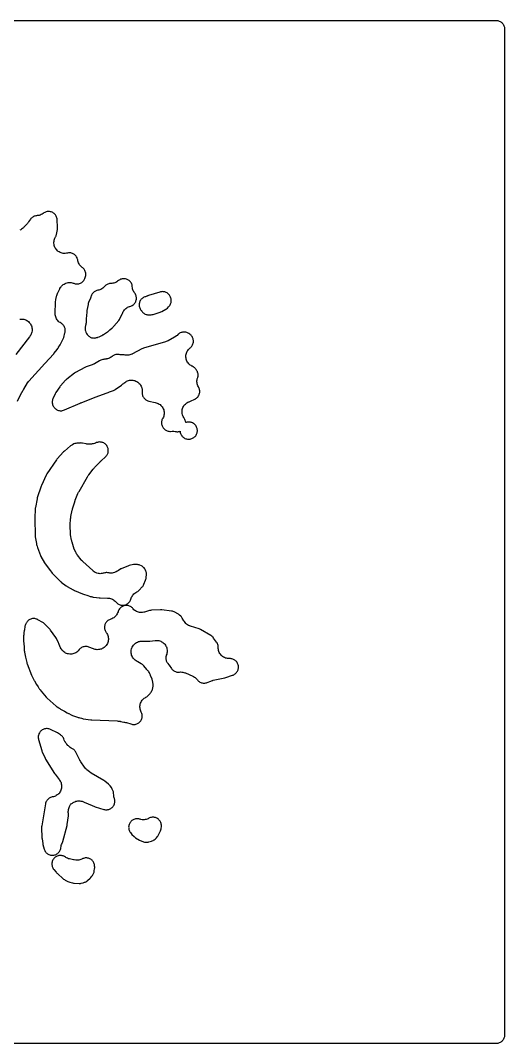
# Model space of a CAD drawing. Header units: millimetres. Extents: x 0 to 300, y 0 to 300.
# Drawn here: x 158 to 300.1, y -0.1 to 300.1 of the extents above; entities that cross this region are included whole.
import ezdxf

# ---------------------------------------------------------------- set-up
doc = ezdxf.new("R2010")
doc.units = ezdxf.units.MM
doc.layers.add('CUT', color=7, linetype='CONTINUOUS')

msp = doc.modelspace()

# ---------------------------------------------------------------- linework, layer by layer
at = {"layer": 'CUT'}
for points in [[(2.4114, 300.1485), (297.5886, 300.1485), (297.8947, 300.1335), (298.1371, 300.0975), (298.3748, 300.038), (298.6056, 299.9554), (298.8271, 299.8507), (299.0373, 299.7247), (299.2341, 299.5787), (299.4156, 299.4142), (299.5802, 299.2326), (299.7262, 299.0358), (299.8521, 298.8256), (299.9569, 298.6041), (300.0395, 298.3734), (300.099, 298.1357), (300.135, 297.8933), (300.15, 297.5872), (300.15, 297.0119), (300.15, 2.4114), (300.1369, 2.1453), (300.135, 2.1054), (300.135, 2.1053), (300.099, 1.8629), (300.0395, 1.6252), (299.9569, 1.3944), (299.8521, 1.1729), (299.7262, 0.9627), (299.5802, 0.7659), (299.4156, 0.5844), (299.2341, 0.4198), (299.0373, 0.2738), (298.8271, 0.1479), (298.6056, 0.0431), (298.3748, -0.0395), (298.1371, -0.099), (297.8947, -0.135), (297.5886, -0.15), (297.0775, -0.15), (3, -0.15)], [(157.1105, 188.3713), (158.0657, 190.2505), (158.7925, 191.6278), (158.8604, 191.7508), (158.9081, 191.8335), (158.9805, 191.9538), (160.1026, 193.7415), (160.1884, 193.872), (160.2042, 193.8951), (160.3916, 194.1448), (160.4093, 194.1665), (160.5107, 194.2853), (165.1231, 199.4692), (167.7878, 202.3226), (167.8086, 202.3452), (167.8125, 202.3494), (167.8968, 202.4469), (168.7997, 203.5469), (169.011, 203.8466), (169.0653, 203.9371), (169.1797, 204.1504), (169.2045, 204.2099), (169.4755, 204.607), (169.6467, 204.8982), (170.5337, 206.672), (170.6282, 206.8854), (170.7024, 207.1066), (171.0786, 208.4303), (171.1355, 208.6773), (171.167, 208.9287), (171.173, 209.1821), (171.1532, 209.4347), (171.108, 209.684), (171.0377, 209.9275), (170.9432, 210.1627), (170.8254, 210.387), (170.6854, 210.5983), (170.5248, 210.7943), (170.3452, 210.973), (170.1484, 211.1327), (169.9365, 211.2716), (169.6331, 211.4491), (169.3865, 211.6274), (169.1583, 211.8288), (168.9507, 212.0513), (168.7655, 212.2928), (168.6045, 212.5511), (168.4692, 212.8237), (168.361, 213.1081), (168.2807, 213.4017), (168.2292, 213.7016), (168.2048, 214.0343), (168.2039, 214.0667), (168.2038, 214.2482), (168.2774, 217.3781), (168.2884, 217.5902), (168.2914, 217.6279), (168.3493, 218.0483), (168.3565, 218.0854), (168.4032, 218.2925), (168.7077, 219.485), (168.7567, 219.6592), (168.7662, 219.6901), (168.8891, 220.0304), (168.9015, 220.0602), (168.9751, 220.2255), (169.4379, 221.2008), (169.5367, 221.3944), (169.5553, 221.4284), (169.7858, 221.7968), (169.8082, 221.8284), (169.9356, 221.9974), (170.0516, 222.1352), (170.0738, 222.1601), (170.314, 222.4055), (170.5542, 222.6065), (170.8133, 222.7826), (171.0887, 222.932), (171.3775, 223.0532), (171.677, 223.1452), (171.9841, 223.2069), (172.2958, 223.2377), (172.6091, 223.2373), (172.9207, 223.2058), (173.2277, 223.1435), (173.527, 223.0509), (173.6392, 223.0035), (173.8757, 222.9173), (174.1197, 222.8553), (174.3687, 222.8182), (174.6202, 222.8064), (174.8716, 222.8199), (175.1204, 222.8586), (175.364, 222.9221), (175.6, 223.0098), (175.826, 223.1208), (176.0396, 223.254), (176.2388, 223.408), (176.4215, 223.5812), (176.5858, 223.772), (176.7302, 223.9783), (176.853, 224.198), (176.9531, 224.429), (177.0295, 224.6689), (177.1175, 225.0027), (177.1695, 225.2499), (177.1962, 225.5011), (177.1975, 225.7537), (177.1733, 226.0051), (177.1239, 226.2528), (177.0496, 226.4943), (176.9514, 226.7271), (176.8303, 226.9487), (176.6873, 227.157), (176.5241, 227.3498), (176.3423, 227.5251), (176.1436, 227.6812), (176.0031, 227.7806), (175.7681, 227.9845), (175.5543, 228.2106), (175.364, 228.4568), (175.1989, 228.7205), (175.0607, 228.9993), (174.9507, 229.2904), (174.87, 229.5909), (174.8289, 229.8402), (174.779, 230.0731), (174.7072, 230.3003), (174.6141, 230.5195), (174.5005, 230.7289), (174.3675, 230.9265), (174.2164, 231.1106), (174.0483, 231.2795), (173.865, 231.4316), (173.668, 231.5656), (173.4592, 231.6802), (173.2404, 231.7744), (173.0137, 231.8473), (172.781, 231.8984), (172.5445, 231.9271), (172.3064, 231.9331), (172.0688, 231.9165), (171.8338, 231.8773), (171.4865, 231.8022), (171.1773, 231.7668), (170.8661, 231.7621), (170.5559, 231.7883), (170.2499, 231.8449), (169.951, 231.9316), (169.6621, 232.0474), (169.386, 232.1911), (169.1256, 232.3615), (168.8832, 232.5567), (168.6613, 232.775), (168.4621, 233.0141), (168.2875, 233.2717), (168.1392, 233.5454), (168.0187, 233.8323), (167.9272, 234.1298), (167.8655, 234.4348), (167.8343, 234.7445), (167.8338, 235.0557), (167.8641, 235.3655), (167.9248, 235.6707), (168.0155, 235.9685), (168.1351, 236.2558), (168.326, 236.6107), (168.3247, 236.6115), (168.3793, 236.7115), (168.4667, 236.9115), (168.5364, 237.1185), (168.5877, 237.3307), (168.8657, 238.7484), (168.8969, 238.9515), (168.9113, 239.1564), (168.9089, 239.3617), (168.7841, 241.7162), (168.7584, 241.9649), (168.7081, 242.2097), (168.6335, 242.4482), (168.5355, 242.6782), (168.415, 242.8971), (168.2732, 243.103), (168.1116, 243.2937), (167.9317, 243.4673), (167.7355, 243.622), (167.5247, 243.7564), (167.3016, 243.8691), (167.0684, 243.9589), (166.8273, 244.025), (166.5809, 244.0667), (166.3315, 244.0836), (166.0817, 244.0754), (165.8339, 244.0424), (165.5907, 243.9848), (165.3544, 243.9032), (165.1275, 243.7985), (164.9122, 243.6716), (164.7106, 243.5238), (164.6358, 243.463), (164.3813, 243.2942), (164.1116, 243.151), (163.8293, 243.0346), (163.5371, 242.9461), (163.2376, 242.8863), (162.9053, 242.853), (162.7254, 242.844), (162.4894, 242.8093), (162.2579, 242.7524), (162.0328, 242.6736), (161.8163, 242.5738), (161.6103, 242.4538), (161.4166, 242.3147), (161.237, 242.1578), (161.0733, 241.9845), (160.9268, 241.7964), (160.3911, 241.0365), (160.2631, 240.8654), (160.1728, 240.7518), (160.0353, 240.5883), (159.0147, 239.4433), (158.8871, 239.3071), (158.8638, 239.2834), (158.6113, 239.0514), (158.3611, 238.8636), (158.0934, 238.7016), (157.811, 238.5671)], [(157.7801, 212.478), (158.0845, 212.5128), (158.3909, 212.5178), (158.6964, 212.4929), (158.998, 212.4384), (159.2928, 212.3549), (159.5781, 212.243), (159.8512, 212.1039), (160.1094, 211.9389), (160.3503, 211.7496), (160.5717, 211.5377), (160.7714, 211.3052), (160.9475, 211.0544), (161.0984, 210.7877), (161.2226, 210.5075), (161.319, 210.2166), (161.3865, 209.9177), (161.4247, 209.6137), (161.4331, 209.3073), (161.4116, 209.0016), (161.3605, 208.6995), (161.2802, 208.4037), (161.1715, 208.1172), (161.0288, 207.8293), (160.8346, 207.5192), (160.7903, 207.4559), (160.6731, 207.2972), (156.6225, 202.108)]]:
    msp.add_lwpolyline(points, dxfattribs=at)
for points in [[(176.9851, 209.9841), (176.9813, 209.7489), (176.9996, 209.5144), (177.0398, 209.2826), (177.1017, 209.0557), (177.227, 208.6686), (177.3131, 208.4413), (177.4208, 208.2233), (177.5492, 208.0169), (177.697, 207.8239), (177.8629, 207.6461), (178.0453, 207.4854), (178.2424, 207.3431), (178.4525, 207.2206), (178.6734, 207.1191), (178.9031, 207.0395), (179.1395, 206.9826), (179.3803, 206.949), (179.6232, 206.9389), (179.8659, 206.9525), (180.1062, 206.9895), (180.3418, 207.0498), (180.4615, 207.0931), (180.5036, 207.1047), (180.5173, 207.1074), (180.5486, 207.117), (180.6145, 207.135), (180.6423, 207.1456), (180.7558, 207.1803), (181.1074, 207.3073), (181.3382, 207.404), (181.5581, 207.5232), (181.6916, 207.6045), (181.9265, 207.72), (182.1808, 207.8861), (182.2944, 207.9705), (182.3714, 208.0183), (183.5431, 208.7316), (183.7797, 208.895), (183.9959, 209.0844), (184.2286, 209.3132), (184.822, 209.7949), (185.0109, 209.9649), (185.1044, 210.068), (185.2468, 210.1875), (185.4484, 210.4018), (186.8806, 212.1165), (187.0619, 212.3626), (187.2117, 212.629), (187.8419, 213.9296), (187.9299, 214.1337), (187.9572, 214.2057), (188.0252, 214.3731), (188.0381, 214.4027), (188.1851, 214.7004), (188.3447, 214.9578), (188.5284, 215.1987), (188.7343, 215.4208), (188.9607, 215.622), (189.2054, 215.8006), (189.4661, 215.9548), (189.7405, 216.0831), (190.0259, 216.1845), (190.1693, 216.2204), (190.4078, 216.2928), (190.6379, 216.3886), (190.8573, 216.5069), (191.0638, 216.6464), (191.2555, 216.8058), (191.4303, 216.9834), (191.5865, 217.1776), (191.7226, 217.3864), (191.8373, 217.6077), (191.9294, 217.8393), (191.9979, 218.079), (192.0422, 218.3242), (192.0619, 218.5727), (192.0568, 218.8219), (192.0268, 219.0693), (191.9724, 219.3126), (191.894, 219.5492), (191.7925, 219.7768), (191.6688, 219.9932), (191.5242, 220.1962), (191.4424, 220.2996), (191.2775, 220.5556), (191.1382, 220.8264), (191.0257, 221.1094), (190.9411, 221.402), (190.8852, 221.7013), (190.8523, 222.0762), (190.8186, 222.3205), (190.761, 222.5603), (190.68, 222.7932), (190.5765, 223.017), (190.4515, 223.2296), (190.3061, 223.4288), (190.1418, 223.6127), (189.9602, 223.7795), (189.763, 223.9276), (189.5522, 224.0556), (189.3298, 224.1622), (189.098, 224.2463), (188.8591, 224.3072), (188.6153, 224.3443), (188.369, 224.3572), (188.1227, 224.3457), (187.8787, 224.31), (187.6393, 224.2505), (187.4071, 224.1677), (187.1841, 224.0623), (186.9726, 223.9356), (186.7745, 223.7886), (186.5305, 223.588), (186.2732, 223.4159), (186.0003, 223.27), (185.7143, 223.1516), (185.4181, 223.0619), (185.1145, 223.0017), (184.8065, 222.9717), (184.6456, 222.9719), (184.3997, 222.9601), (184.1561, 222.9241), (183.9172, 222.8644), (183.6854, 222.7815), (183.4628, 222.6761), (183.2517, 222.5494), (183.0541, 222.4025), (182.8719, 222.2369), (182.7068, 222.0541), (182.6248, 221.9538), (182.4022, 221.7312), (182.1584, 221.532), (181.896, 221.3581), (181.6174, 221.2114), (181.3256, 221.0932), (181.0235, 221.0048), (180.6983, 220.9442), (180.4623, 220.8882), (180.2329, 220.8096), (180.0122, 220.7092), (179.8023, 220.5879), (179.6051, 220.4468), (179.4225, 220.2872), (179.2562, 220.1107), (179.1078, 219.919), (178.9786, 219.7138), (178.87, 219.497), (178.7828, 219.2707), (178.718, 219.037), (178.6909, 218.9168), (178.5834, 218.5934), (178.5714, 218.5625), (178.5, 218.3914), (178.021, 217.3182), (177.921, 217.0552), (177.8511, 216.7827), (177.4939, 214.9705), (177.4648, 214.7875), (177.4494, 214.6028), (177.3966, 213.4642), (177.3479, 212.6933), (177.3435, 212.483), (177.3459, 212.3717), (177.3125, 211.6528), (177.2993, 211.4666), (177.296, 211.4332), (177.246, 211.093), (177.1696, 210.7886), (177.128, 210.673), (177.0588, 210.4482), (177.011, 210.2178)], [(194.0338, 214.348), (194.2253, 214.1974), (194.4305, 214.0662), (194.6475, 213.9555), (194.8742, 213.8665), (195.1085, 213.8), (195.3482, 213.7566), (195.591, 213.7368), (195.8345, 213.7406), (196.4114, 213.7779), (196.7013, 213.8137), (196.985, 213.8831), (199.0035, 214.5039), (199.2651, 214.6007), (199.5143, 214.7259), (200.6696, 215.3899), (200.9152, 215.551), (201.1403, 215.7398), (201.5206, 216.0989), (201.6961, 216.2824), (201.8522, 216.4828), (201.9871, 216.698), (202.0995, 216.9258), (202.1881, 217.1638), (202.2522, 217.4096), (202.291, 217.6606), (202.3042, 217.9143), (202.2915, 218.168), (202.2531, 218.4191), (202.1895, 218.665), (202.1012, 218.9031), (201.9893, 219.1311), (201.8548, 219.3466), (201.7642, 219.4765), (201.612, 219.673), (201.4411, 219.8535), (201.2531, 220.0161), (201.0499, 220.1593), (200.8335, 220.2816), (200.606, 220.3817), (200.3697, 220.4588), (200.1269, 220.512), (199.88, 220.5409), (199.6314, 220.5451), (199.3837, 220.5246), (199.3312, 220.5176), (199.1162, 220.4793), (198.9053, 220.4224), (195.5953, 219.3726), (195.3654, 219.287), (195.339, 219.2757), (195.1976, 219.219), (195.1441, 219.202), (194.9576, 219.1323), (194.729, 219.0714), (194.4946, 218.9963), (194.2687, 218.8986), (194.0536, 218.7791), (193.8512, 218.6391), (193.6635, 218.4798), (193.4925, 218.3028), (193.3397, 218.1099), (193.2065, 217.9029), (193.0944, 217.6838), (193.0044, 217.4548), (192.9373, 217.218), (192.8938, 216.9758), (192.8744, 216.7304), (192.8791, 216.4844), (192.9081, 216.2399), (192.9609, 215.9996), (193.0371, 215.7656), (193.136, 215.5402), (193.2565, 215.3256), (193.3975, 215.1239), (193.51, 214.9789), (193.5594, 214.9007), (193.6993, 214.7013), (193.8579, 214.5165)], [(182.6977, 200.7021), (182.468, 200.6632), (182.2428, 200.603), (181.6535, 200.4158), (181.4122, 200.3251), (181.1814, 200.2101), (179.7242, 199.3873), (179.587, 199.3136), (179.5622, 199.3009), (179.2793, 199.1709), (179.2535, 199.1603), (179.1082, 199.1042), (177.2745, 198.4392), (177.0933, 198.3654), (176.9184, 198.2776), (174.1978, 196.7756), (173.8924, 196.5767), (171.5855, 194.8219), (171.4193, 194.6837), (171.2656, 194.5316), (169.7655, 192.9132), (169.6419, 192.7693), (169.5296, 192.6165), (168.4002, 190.9502), (168.2756, 190.746), (168.1711, 190.5309), (167.5501, 189.0795), (167.4639, 188.8466), (167.4012, 188.6063), (167.3627, 188.361), (167.3486, 188.1131), (167.3593, 187.865), (167.3945, 187.6191), (167.4539, 187.378), (167.537, 187.144), (167.6428, 186.9193), (167.7705, 186.7063), (167.9186, 186.507), (168.0858, 186.3234), (168.2703, 186.1572), (168.4705, 186.0102), (168.6842, 185.8838), (168.9094, 185.7792), (169.1439, 185.6974), (169.3854, 185.6393), (169.6314, 185.6055), (169.8796, 185.5963), (170.1274, 185.6117), (170.3725, 185.6516), (170.6125, 185.7156), (170.6863, 185.7393), (170.9237, 185.829), (175.5563, 187.8539), (175.644, 187.8909), (175.704, 187.9153), (175.7927, 187.9501), (179.9702, 189.5286), (183.5155, 190.8077), (183.7731, 190.9173), (184.19, 191.123), (185.2976, 191.5415), (185.4917, 191.6243), (185.6781, 191.7232), (185.8555, 191.8375), (187.664, 193.1138), (187.8675, 193.2738), (188.0763, 193.4563), (188.3298, 193.6358), (188.4564, 193.7317), (188.4576, 193.7326), (188.4764, 193.748), (188.5476, 193.8066), (188.6242, 193.8685), (188.9064, 194.0735), (189.1743, 194.2296), (189.4584, 194.3594), (189.754, 194.4603), (190.0582, 194.5314), (190.3679, 194.5719), (190.6802, 194.5816), (190.9918, 194.5602), (191.2998, 194.508), (191.6011, 194.4255), (191.8927, 194.3135), (192.1718, 194.1731), (192.4355, 194.0058), (192.6814, 193.8131), (192.9069, 193.5969), (193.1099, 193.3595), (193.2883, 193.103), (193.4404, 192.8302), (193.5646, 192.5436), (193.6474, 192.2849), (193.6731, 192.184), (193.6985, 192.0652), (193.7373, 191.8115), (193.7541, 191.5066), (193.7403, 191.1787), (193.722, 190.9754), (193.7245, 190.7267), (193.7517, 190.4796), (193.8032, 190.2364), (193.8787, 189.9994), (193.9774, 189.7712), (194.0982, 189.5539), (194.24, 189.3496), (194.4014, 189.1605), (194.5808, 188.9883), (194.7764, 188.8348), (194.9863, 188.7015), (195.056, 188.6664), (195.2127, 188.5872), (195.4343, 188.5005), (195.6632, 188.4352), (197.5744, 187.9874), (197.8536, 187.9385), (197.9037, 187.9326), (198.1917, 187.8381), (198.4781, 187.7112), (198.7506, 187.5564), (199.0062, 187.3753), (199.2426, 187.1696), (199.4574, 186.9415), (199.6483, 186.6931), (199.8136, 186.4269), (199.9516, 186.1456), (200.0609, 185.8519), (200.1405, 185.5489), (200.1895, 185.2394), (200.2074, 184.9266), (200.1942, 184.6136), (200.1498, 184.3034), (200.0748, 183.9992), (199.9699, 183.7039), (199.8361, 183.4206), (199.779, 183.3254), (199.6622, 183.107), (199.5675, 182.8781), (199.496, 182.641), (199.4483, 182.3979), (199.4249, 182.1514), (199.4259, 181.9037), (199.4515, 181.6573), (199.5014, 181.4147), (199.575, 181.1782), (199.6716, 180.9502), (199.7903, 180.7328), (199.93, 180.5282), (200.0892, 180.3385), (200.2664, 180.1655), (200.4599, 180.0108), (200.6677, 179.876), (200.8879, 179.7625), (201.1181, 179.6713), (201.3563, 179.6034), (201.6001, 179.5593), (201.847, 179.5396), (202.0946, 179.5444), (202.5124, 179.5733), (202.7005, 179.5815), (202.7341, 179.5822), (203.08, 179.5713), (203.3929, 179.5298), (203.4693, 179.5117), (203.7073, 179.4674), (203.9485, 179.4464), (204.1906, 179.4488), (204.4313, 179.4746), (204.6684, 179.5236), (204.8806, 179.5893), (204.9006, 179.3955), (204.9487, 179.1584), (205.0194, 178.9272), (205.1121, 178.7038), (205.226, 178.4905), (205.36, 178.2891), (205.3802, 178.2617), (205.536, 178.0708), (205.7099, 177.8962), (205.9002, 177.7396), (206.1049, 177.6024), (206.3221, 177.4861), (206.5498, 177.3917), (206.7856, 177.3202), (207.0273, 177.2723), (207.2725, 177.2484), (207.5189, 177.2487), (207.7641, 177.2733), (207.8315, 177.2835), (208.0705, 177.3314), (208.3036, 177.4024), (208.5288, 177.4958), (208.7438, 177.6107), (208.9465, 177.7459), (209.1352, 177.9003), (209.3079, 178.0723), (209.463, 178.2603), (209.5991, 178.4625), (209.7149, 178.6769), (209.8092, 178.9017), (209.8812, 179.1346), (209.9302, 179.3733), (209.9557, 179.6157), (209.9574, 179.8595), (209.9355, 180.1022), (209.8899, 180.3417), (209.8213, 180.5755), (209.7303, 180.8016), (209.6176, 181.0178), (209.4844, 181.2219), (209.332, 181.4121), (209.1618, 181.5866), (208.9755, 181.7437), (208.7747, 181.8818), (208.5614, 181.9998), (208.3376, 182.0964), (208.1055, 182.1708), (207.9558, 182.2031), (207.9561, 182.2044), (207.9006, 182.2165), (207.8714, 182.2213), (207.8672, 182.2222), (207.8352, 182.2275), (207.8351, 182.2273), (207.662, 182.2561), (207.4207, 182.2725), (207.179, 182.2655), (206.9391, 182.2352), (206.7032, 182.1819), (206.5355, 182.1264), (206.5223, 182.2799), (206.4782, 182.5179), (206.4113, 182.7506), (206.3223, 182.9758), (206.2118, 183.1912), (206.0811, 183.395), (205.9421, 183.59), (205.7882, 183.8587), (205.6613, 184.1412), (205.5629, 184.4348), (205.4939, 184.7367), (205.4548, 185.0438), (205.4462, 185.3534), (205.468, 185.6622), (205.5202, 185.9675), (205.602, 186.2661), (205.7129, 186.5552), (205.8517, 186.8321), (206.017, 187.0939), (206.2072, 187.3382), (206.4206, 187.5626), (206.655, 187.765), (206.9081, 187.9433), (207.1776, 188.0958), (207.488, 188.2332), (207.5188, 188.245), (207.7217, 188.3174), (207.7214, 188.3184), (207.9447, 188.4057), (209.1782, 188.9669), (209.4799, 189.1301), (209.4931, 189.1385), (209.6942, 189.2801), (209.8804, 189.4407), (210.0499, 189.6189), (210.2011, 189.8129), (210.3324, 190.0208), (210.4428, 190.2406), (210.531, 190.4702), (210.5962, 190.7073), (210.6378, 190.9497), (210.6553, 191.195), (210.6487, 191.4409), (210.618, 191.6849), (210.5634, 191.9247), (210.4856, 192.158), (210.3851, 192.3825), (210.2632, 192.596), (210.2561, 192.6071), (210.1186, 192.8765), (210.0076, 193.158), (209.9241, 193.4488), (209.869, 193.7462), (209.8427, 194.0476), (209.8455, 194.3502), (209.8774, 194.651), (209.938, 194.9474), (210.053, 195.3219), (210.0513, 195.3224), (210.0931, 195.4584), (210.1412, 195.6933), (210.1666, 195.9316), (210.1691, 196.1713), (210.1486, 196.4102), (210.1053, 196.646), (210.0397, 196.8765), (209.9522, 197.0997), (209.8438, 197.3135), (209.7154, 197.5159), (209.5682, 197.7051), (209.3556, 197.953), (209.178, 198.1396), (208.9822, 198.3069), (208.7702, 198.4532), (208.6887, 198.5034), (208.4638, 198.6266), (208.4402, 198.6381), (208.3153, 198.7019), (208.2491, 198.742), (208.0976, 198.8236), (207.8471, 198.9916), (207.6137, 199.1827), (207.3998, 199.3954), (207.2072, 199.6275), (207.0377, 199.8771), (206.893, 200.1417), (206.7742, 200.419), (206.6826, 200.7063), (206.6189, 201.0012), (206.5837, 201.3007), (206.5774, 201.6023), (206.6, 201.9031), (206.6514, 202.2003), (206.7309, 202.4913), (206.838, 202.7733), (206.9716, 203.0437), (207.1305, 203.3001), (207.3133, 203.5401), (207.5181, 203.7615), (207.7649, 203.9815), (207.7899, 204.0017), (207.8142, 204.0204), (208.0024, 204.1808), (208.1739, 204.3589), (208.3269, 204.5532), (208.4599, 204.7616), (208.5718, 204.9821), (208.6613, 205.2126), (208.7276, 205.4508), (208.77, 205.6944), (208.7882, 205.941), (208.7819, 206.1882), (208.7513, 206.4335), (208.6965, 206.6746), (208.6183, 206.9092), (208.5172, 207.1348), (208.3943, 207.3494), (208.2508, 207.5508), (208.0882, 207.737), (207.9079, 207.9062), (207.7118, 208.0568), (207.4556, 208.2342), (207.2523, 208.3609), (207.0378, 208.4676), (206.8141, 208.5533), (206.5832, 208.6172), (206.3472, 208.6587), (206.1084, 208.6774), (205.8688, 208.6732), (205.6308, 208.646), (205.3965, 208.5962), (205.168, 208.5242), (204.9474, 208.4307), (204.7368, 208.3165), (204.5381, 208.1826), (204.3532, 208.0303), (204.0171, 207.7255), (203.8509, 207.5834), (203.8205, 207.5589), (203.4647, 207.3049), (203.4318, 207.2841), (203.2433, 207.1731), (201.401, 206.1587), (201.22, 206.0654), (201.1873, 206.0496), (200.8117, 205.8931), (200.7775, 205.881), (200.5839, 205.8183), (194.1323, 203.92), (193.8942, 203.8367), (193.6657, 203.7298), (190.9527, 202.2895), (190.783, 202.2049), (190.7524, 202.1906), (190.4297, 202.0591), (190.1248, 201.9695), (189.8123, 201.9111), (189.4956, 201.8846), (189.1778, 201.8902), (188.8318, 201.9315), (188.7623, 201.9434), (188.7403, 201.9474), (188.4882, 201.9808), (188.234, 201.9883), (187.8917, 201.981), (187.6906, 201.9822), (187.6547, 201.9833), (187.2864, 202.0151), (186.9728, 202.0765), (186.731, 202.1117), (186.4868, 202.1231), (186.2428, 202.1106), (186.0011, 202.0744), (185.7641, 202.0147), (185.534, 201.9322), (185.3131, 201.8275), (185.1035, 201.7019), (184.9072, 201.5563), (184.6724, 201.3638), (184.4265, 201.1983), (184.1662, 201.0566), (183.8936, 200.9401), (183.6113, 200.8498), (183.294, 200.7804), (183.2628, 200.7751), (183.0879, 200.7496)], [(176.2441, 176.0756), (176.0065, 176.1137), (175.7664, 176.1289), (175.5259, 176.1208), (174.5504, 176.0412), (174.269, 176.002), (173.9938, 175.9311), (173.7285, 175.8295), (173.2893, 175.6319), (173.0819, 175.5268), (172.8851, 175.4028), (172.7008, 175.2612), (170.9182, 173.7543), (170.6954, 173.5411), (168.8116, 171.5008), (168.6861, 171.354), (168.5724, 171.198), (165.7958, 167.0605), (165.6943, 166.8958), (165.6058, 166.7237), (164.1858, 163.6776), (164.0784, 163.407), (162.955, 160.0137), (162.8734, 159.7005), (162.3949, 157.2145), (162.3662, 157.027), (162.3517, 156.8378), (162.2447, 154.0478), (162.2438, 154.0211), (162.2437, 154.0167), (162.2431, 153.9058), (162.3259, 148.9566), (162.336, 148.7703), (162.3599, 148.5852), (162.6922, 146.6026), (162.7209, 146.3786), (162.7349, 146.3002), (162.7912, 146.0565), (162.8715, 145.8197), (163.0151, 145.457), (163.9011, 143.1188), (164.0399, 142.8155), (165.0405, 140.9653), (165.2199, 140.6811), (166.4878, 138.9433), (166.7019, 138.6877), (166.7929, 138.5926), (167.1055, 138.1778), (167.3235, 137.9255), (169.0497, 136.178), (169.2935, 135.9615), (169.3689, 135.9029), (169.6958, 135.5616), (169.8363, 135.4259), (169.987, 135.3016), (171.4419, 134.1939), (171.6023, 134.0815), (171.771, 133.9819), (173.5051, 133.0482), (173.6129, 132.9828), (173.9156, 132.8262), (176.2575, 131.8105), (176.5388, 131.708), (177.7598, 131.3444), (178.2383, 131.1598), (178.4968, 131.0758), (178.763, 131.0204), (178.9369, 130.994), (178.9865, 130.9792), (179.1924, 130.9273), (179.4019, 130.8931), (180.3505, 130.7792), (181.1337, 130.6602), (181.4569, 130.6323), (183.6038, 130.5873), (183.7895, 130.5788), (183.8227, 130.5765), (184.1619, 130.5355), (184.4661, 130.4677), (184.7621, 130.3701), (185.0471, 130.2437), (185.3181, 130.0897), (185.5725, 129.9096), (185.8078, 129.7052), (186.0218, 129.4786), (186.0368, 129.4591), (186.1982, 129.2702), (186.3776, 129.0982), (186.5731, 128.9449), (186.7829, 128.8118), (187.0049, 128.7002), (187.2369, 128.6111), (187.4765, 128.5455), (187.7215, 128.504), (187.9694, 128.4871), (188.2177, 128.4948), (188.4641, 128.5271), (188.706, 128.5838), (188.9411, 128.6641), (189.1671, 128.7675), (189.3817, 128.8927), (189.5828, 129.0386), (189.7684, 129.2038), (189.9367, 129.3865), (190.0861, 129.5851), (190.215, 129.7975), (190.3221, 130.0217), (190.4065, 130.2554), (190.4986, 130.5563), (190.6164, 130.8393), (190.7612, 131.1096), (190.9317, 131.3645), (191.1261, 131.6016), (191.3428, 131.8186), (191.5795, 132.0134), (191.8586, 132.2007), (191.8865, 132.2176), (192.0454, 132.3082), (192.202, 132.3924), (192.4324, 132.5329), (192.6463, 132.6974), (192.8413, 132.8841), (193.7673, 133.8718), (193.9187, 134.0492), (194.0529, 134.2399), (194.1688, 134.4423), (194.2653, 134.6546), (194.7618, 135.8979), (194.8442, 136.1394), (194.9015, 136.388), (194.9333, 136.6411), (194.9973, 137.5096), (195.0033, 137.7561), (194.985, 138.002), (194.9426, 138.2449), (194.9387, 138.2621), (194.8651, 138.5215), (194.764, 138.7716), (194.6365, 139.0092), (194.4842, 139.2318), (194.3089, 139.4367), (194.2535, 139.4946), (194.0855, 139.6551), (193.9033, 139.7992), (193.7085, 139.9259), (193.5027, 140.0339), (193.0546, 140.2432), (192.8379, 140.3322), (192.6139, 140.4006), (192.3845, 140.4478), (192.1516, 140.4732), (191.9169, 140.4878), (191.6833, 140.4913), (191.4503, 140.4731), (191.2201, 140.4331), (189.8989, 140.1398), (189.6929, 140.0847), (189.4923, 140.0123), (187.7886, 139.3136), (187.6164, 139.2353), (187.4507, 139.1442), (186.7884, 138.7468), (186.6187, 138.6354), (186.4625, 138.5234), (186.4352, 138.5049), (186.1451, 138.3279), (185.8658, 138.1933), (185.5747, 138.0869), (185.2745, 138.0096), (184.9681, 137.9623), (184.6586, 137.9454), (184.3191, 137.9603), (184.2862, 137.9634), (184.1026, 137.9852), (183.6353, 138.0523), (183.4133, 138.0741), (183.1903, 138.076), (182.968, 138.0581), (182.7481, 138.0204), (182.5325, 137.9633), (182.371, 137.9127), (182.3283, 137.9002), (182.0009, 137.8216), (181.6967, 137.7794), (181.3898, 137.767), (181.0831, 137.7847), (180.7797, 137.8322), (180.4823, 137.909), (180.1938, 138.0145), (179.917, 138.1477), (179.6546, 138.3072), (179.3853, 138.5092), (179.3601, 138.5301), (179.222, 138.6505), (176.3129, 141.3146), (176.2006, 141.4218), (176.1809, 141.4414), (175.9702, 141.6692), (175.9522, 141.6904), (175.854, 141.8106), (174.7537, 143.2174), (174.6225, 143.3958), (174.6001, 143.4283), (174.3704, 143.8067), (174.3519, 143.8415), (174.2542, 144.0403), (173.8224, 144.9883), (173.7273, 145.2166), (173.6679, 145.3737), (173.5881, 145.6078), (173.1528, 147.0378), (173.0937, 147.2553), (173.058, 147.4041), (173.0121, 147.6248), (172.7309, 149.2128), (172.695, 149.4657), (172.6765, 149.6381), (172.6578, 149.8929), (172.5948, 151.5111), (172.5925, 151.7251), (172.5952, 151.8703), (172.6052, 152.084), (172.7425, 153.9071), (172.7685, 154.148), (172.7914, 154.3108), (172.8329, 154.5495), (173.2183, 156.4088), (173.2555, 156.57), (173.2831, 156.6789), (173.3273, 156.8382), (173.9476, 158.8972), (174.0016, 159.0625), (174.0409, 159.174), (174.1026, 159.3366), (174.8925, 161.2838), (175.0013, 161.5268), (175.0809, 161.689), (175.2067, 161.9237), (177.7085, 166.2187), (177.831, 166.4148), (177.9182, 166.5454), (178.0526, 166.7336), (179.3898, 168.4896), (179.5225, 168.654), (179.6157, 168.7631), (179.7574, 168.9198), (181.38, 170.615), (181.4858, 170.7212), (181.5591, 170.792), (181.6691, 170.8939), (182.9705, 172.0523), (183.1431, 172.2215), (183.2985, 172.4066), (183.4353, 172.6058), (183.5522, 172.8173), (183.6481, 173.0391), (183.7222, 173.2691), (183.7738, 173.5052), (183.8023, 173.7451), (183.8075, 173.9867), (183.7893, 174.2277), (183.748, 174.4658), (183.6839, 174.6988), (183.5975, 174.9245), (183.4898, 175.1409), (183.3617, 175.3458), (183.2144, 175.5374), (183.0494, 175.7138), (182.868, 175.8735), (182.6721, 176.015), (182.4634, 176.1369), (182.2439, 176.238), (182.0157, 176.3175), (181.7809, 176.3746), (181.5417, 176.4088), (181.3003, 176.4197), (181.0589, 176.4072), (180.8199, 176.3715), (180.5855, 176.3129), (180.3578, 176.2319), (180.0304, 176.0973), (179.8482, 176.0279), (179.8154, 176.0164), (179.4715, 175.9152), (179.119, 175.8504), (179.0845, 175.8458), (178.8905, 175.8256), (178.3671, 175.7847), (178.1891, 175.7751), (178.1572, 175.7741), (177.8296, 175.7797), (177.5039, 175.8164), (177.4724, 175.8215), (177.2971, 175.854)], [(162.2301, 124.574), (161.9878, 124.5952), (161.7445, 124.5927), (161.5027, 124.5666), (161.2645, 124.5171), (161.0323, 124.4447), (160.8082, 124.3501), (160.5944, 124.2342), (160.3929, 124.098), (160.2055, 123.9429), (160.0341, 123.7703), (159.8803, 123.5819), (159.7455, 123.3794), (159.6642, 123.2432), (159.5488, 123.0266), (159.4552, 122.7998), (159.3843, 122.5648), (159.3367, 122.324), (159.1648, 121.1526), (159.1281, 121.0493), (159.0692, 120.813), (159.0337, 120.5721), (158.9722, 119.9453), (158.9693, 119.9139), (158.9689, 119.9089), (158.9612, 119.7794), (158.9591, 119.7163), (158.948, 119.6061), (158.9456, 119.3808), (158.9468, 119.3464), (158.9117, 118.2912), (158.918, 118.013), (159.0524, 116.2947), (159.0743, 115.6623), (159.09, 115.456), (159.1227, 115.2517), (159.1412, 115.1608), (159.1501, 115.0471), (159.204, 114.691), (159.522, 113.2836), (159.8484, 111.6749), (159.897, 111.4774), (159.9614, 111.2844), (161.2317, 107.9398), (161.308, 107.7603), (161.3981, 107.5873), (161.8657, 106.7688), (161.9171, 106.6433), (162.0017, 106.4584), (162.1011, 106.2809), (162.716, 105.2805), (163.16, 104.5035), (163.2703, 104.3276), (163.3949, 104.1616), (163.4308, 104.1176), (163.4767, 104.043), (163.6105, 103.8469), (163.7622, 103.6644), (164.127, 103.2658), (165.5833, 101.484), (165.7188, 101.3313), (165.8663, 101.1902), (168.4506, 98.9134), (168.6277, 98.7711), (168.817, 98.6455), (169.2676, 98.3751), (169.3405, 98.3121), (169.5489, 98.1504), (169.7731, 98.0116), (170.9413, 97.3709), (171.7234, 96.9016), (171.9347, 96.7882), (172.1559, 96.6956), (172.2052, 96.6777), (172.8627, 96.3171), (173.0643, 96.2181), (173.2739, 96.1375), (174.7929, 95.6309), (174.989, 95.5743), (175.1891, 95.5339), (175.4817, 95.4871), (175.9574, 95.3143), (176.205, 95.2385), (176.4591, 95.1889), (178.717, 94.8677), (178.9676, 94.8448), (186.4458, 94.5411), (186.695, 94.5227), (186.8637, 94.5045), (187.1112, 94.4695), (187.3567, 94.4263), (187.4083, 94.4111), (188.3134, 94.1905), (188.56, 94.1434), (188.8101, 94.1212), (188.9335, 94.1227), (189.1341, 94.0656), (190.4004, 93.6573), (190.4244, 93.6487), (190.6632, 93.5762), (190.9079, 93.5278), (191.1563, 93.5041), (191.4058, 93.5053), (191.654, 93.5313), (191.8983, 93.582), (192.1364, 93.6567), (192.3658, 93.7548), (192.5843, 93.8753), (192.7897, 94.0169), (192.9799, 94.1784), (193.1532, 94.3579), (193.3076, 94.5539), (193.4418, 94.7643), (193.5543, 94.987), (193.644, 95.2198), (193.7101, 95.4604), (193.7519, 95.7064), (193.769, 95.9553), (193.7612, 96.2047), (193.7285, 96.452), (193.6713, 96.6949), (193.5903, 96.9309), (193.4861, 97.1576), (193.3731, 97.3743), (193.2571, 97.6633), (193.1703, 97.9623), (193.1134, 98.2684), (193.0872, 98.5787), (193.0917, 98.89), (193.127, 99.1994), (193.1927, 99.5037), (193.2882, 99.8001), (193.4126, 100.0855), (193.5645, 100.3573), (193.7426, 100.6127), (193.9451, 100.8493), (194.17, 101.0646), (194.3418, 101.1993), (194.6336, 101.3556), (194.8662, 101.4969), (195.082, 101.6627), (195.1777, 101.7543), (195.3083, 101.8452), (195.4701, 101.9792), (195.6201, 102.1264), (196.075, 102.6119), (196.2213, 102.7827), (196.3515, 102.966), (196.4648, 103.1602), (196.6313, 103.4777), (196.7322, 103.6947), (196.8118, 103.9204), (196.8695, 104.1527), (196.9227, 104.4211), (196.9559, 104.6375), (196.9699, 104.8561), (196.9648, 105.075), (196.9405, 105.2926), (196.7704, 106.3832), (196.7223, 106.617), (196.6522, 106.8452), (196.5607, 107.0656), (196.2384, 107.7478), (196.163, 107.9183), (196.1502, 107.9491), (196.0044, 108.3589), (196.0019, 108.358), (195.9593, 108.478), (195.8553, 108.6995), (195.7301, 108.9099), (195.5849, 109.1069), (195.4211, 109.2888), (195.243, 109.4682), (195.2209, 109.4927), (195.1006, 109.6333), (194.2107, 110.7266), (194.0471, 110.9085), (193.8666, 111.0737), (193.6707, 111.2203), (193.4614, 111.3472), (192.4471, 111.896), (192.3995, 111.921), (192.3929, 111.9245), (192.3564, 111.9428), (192.2992, 111.971), (192.2469, 111.9973), (191.9689, 112.1533), (191.7121, 112.3318), (191.4761, 112.5329), (191.2611, 112.7563), (191.0691, 112.9998), (190.902, 113.261), (190.7615, 113.5374), (190.6489, 113.8262), (190.5653, 114.1248), (190.5114, 114.4302), (190.4879, 114.7393), (190.495, 115.0493), (190.5326, 115.3571), (190.6003, 115.6597), (190.6974, 115.9541), (190.8231, 116.2376), (190.9761, 116.5073), (191.1549, 116.7606), (191.3578, 116.9951), (191.5827, 117.2084), (191.8276, 117.3986), (192.0901, 117.5637), (192.3675, 117.7022), (192.6572, 117.8127), (192.9564, 117.8941), (193.1535, 117.9273), (193.3272, 117.9463), (193.6672, 117.9497), (193.7218, 117.9475), (193.7924, 117.9447), (193.8313, 117.9435), (193.882, 117.9423), (193.9743, 117.9418), (195.7436, 117.9647), (196.0175, 117.9834), (197.5197, 118.1688), (197.6938, 118.186), (197.9968, 118.1946), (198.3003, 118.1738), (198.6004, 118.1238), (198.8942, 118.0451), (199.179, 117.9383), (199.4522, 117.8045), (199.7112, 117.6449), (199.9536, 117.461), (200.1771, 117.2546), (200.3795, 117.0275), (200.5591, 116.782), (200.7142, 116.5202), (200.8432, 116.2447), (200.945, 115.9581), (201.0186, 115.6629), (201.0633, 115.362), (201.0788, 115.0582), (201.0648, 114.7543), (201.0216, 114.4532), (200.9494, 114.1576), (200.8356, 113.832), (200.7685, 113.6063), (200.7229, 113.3754), (200.6992, 113.1412), (200.6977, 112.9058), (200.7183, 112.6713), (200.7609, 112.4398), (200.8251, 112.2133), (200.9102, 111.9939), (201.0157, 111.7834), (201.1404, 111.5838), (201.2834, 111.3968), (201.5735, 111.0523), (201.5924, 111.0274), (201.7013, 110.8761), (202.3292, 109.9557), (202.4806, 109.7561), (202.6513, 109.5726), (202.8394, 109.4072), (203.0431, 109.2614), (203.2605, 109.1367), (203.4892, 109.0344), (203.727, 108.9555), (203.9715, 108.9008), (204.2202, 108.8709), (204.4707, 108.866), (204.7204, 108.8861), (204.7287, 108.8872), (205.0448, 108.9094), (205.3481, 108.9013), (205.6492, 108.8641), (205.9453, 108.798), (206.2614, 108.6947), (206.2916, 108.6832), (206.459, 108.6146), (208.5881, 107.6828), (208.7554, 107.6046), (208.7849, 107.5899), (209.081, 107.4239), (209.3348, 107.2466), (209.5701, 107.0452), (209.7843, 106.8217), (209.9578, 106.6007), (210.1207, 106.4133), (210.3014, 106.2429), (210.498, 106.0913), (210.7088, 105.96), (210.9315, 105.8502), (211.164, 105.7631), (211.404, 105.6994), (211.6491, 105.6599), (211.897, 105.6449), (212.1451, 105.6545), (212.391, 105.6887), (212.6324, 105.7472), (212.8667, 105.8293), (213.9306, 106.2624), (214.086, 106.3217), (214.114, 106.3316), (214.4318, 106.4292), (214.4606, 106.4367), (214.6225, 106.4748), (217.9974, 107.1914), (218.2721, 107.2663), (220.2634, 107.9332), (220.4469, 108.0028), (220.6244, 108.0866), (220.6829, 108.1171), (220.8919, 108.2391), (221.0881, 108.3808), (221.2697, 108.5408), (221.4349, 108.7176), (221.5823, 108.9096), (221.7105, 109.1149), (221.8181, 109.3316), (221.9044, 109.5578), (221.9683, 109.7912), (222.0094, 110.0297), (222.0272, 110.2711), (222.0216, 110.513), (221.9927, 110.7533), (221.9406, 110.9896), (221.8659, 111.2198), (221.7693, 111.4418), (221.6518, 111.6533), (221.5143, 111.8525), (221.3582, 112.0374), (221.1849, 112.2064), (220.9961, 112.3578), (220.7936, 112.4903), (220.5792, 112.6026), (220.3549, 112.6936), (220.1229, 112.7625), (219.8854, 112.8086), (219.6444, 112.8316), (219.4845, 112.8313), (219.4845, 112.8322), (219.084, 112.8318), (218.7761, 112.8619), (218.4727, 112.922), (218.1767, 113.0117), (217.8909, 113.13), (217.6182, 113.2759), (217.361, 113.4478), (217.122, 113.6441), (216.9035, 113.863), (216.7075, 114.1023), (216.5359, 114.3596), (216.3905, 114.6326), (216.2726, 114.9186), (216.1834, 115.2147), (216.1236, 115.5182), (216.094, 115.8261), (216.0949, 116.1658), (216.0818, 116.4276), (216.0414, 116.6866), (215.9741, 116.9399), (215.8806, 117.1848), (215.762, 117.4185), (215.6196, 117.6385), (214.7173, 118.8844), (214.5523, 119.0887), (214.3668, 119.2745), (214.1628, 119.4399), (213.9427, 119.5829), (210.906, 121.3364), (210.6752, 121.4541), (210.4335, 121.5473), (207.8897, 122.38), (207.7084, 122.4445), (207.6763, 122.4568), (207.3533, 122.6007), (207.0736, 122.7615), (206.8118, 122.95), (206.5707, 123.1644), (206.3529, 123.4024), (206.1421, 123.6863), (206.1231, 123.7149), (206.0206, 123.8778), (205.5133, 124.7319), (205.3898, 124.92), (205.2499, 125.0962), (205.0947, 125.2591), (204.7133, 125.6251), (204.5493, 125.7693), (204.3733, 125.8986), (204.1867, 126.0121), (203.3254, 126.4855), (203.1073, 126.5919), (202.88, 126.6767), (202.6454, 126.739), (202.406, 126.7784), (199.48, 127.1139), (199.2812, 127.1287), (199.0818, 127.1276), (196.4856, 127.0097), (196.1963, 126.9796), (195.9123, 126.9161), (194.4106, 126.4871), (194.2336, 126.4412), (194.2018, 126.4338), (193.8711, 126.3734), (193.5656, 126.3479), (193.259, 126.3523), (192.9543, 126.3866), (192.6543, 126.4503), (192.3621, 126.543), (192.0802, 126.6637), (191.8114, 126.8112), (191.5583, 126.9843), (191.3232, 127.1811), (191.1084, 127.3999), (191.0192, 127.5105), (190.8584, 127.6914), (190.6807, 127.8558), (190.488, 128.0023), (190.2821, 128.1295), (190.0648, 128.2362), (189.8382, 128.3214), (189.6044, 128.3842), (189.3657, 128.4241), (189.1242, 128.4408), (188.8822, 128.434), (188.642, 128.4039), (188.4059, 128.3506), (188.176, 128.2748), (187.9545, 128.1771), (187.7435, 128.0585), (187.545, 127.9199), (187.3608, 127.7629), (187.1926, 127.5887), (187.0421, 127.3992), (186.9106, 127.1959), (186.7994, 126.9809), (186.7096, 126.7561), (186.6582, 126.5798), (186.5465, 126.2584), (186.4156, 125.9755), (186.2573, 125.707), (186.0733, 125.4554), (185.8652, 125.2233), (185.6351, 125.013), (185.3854, 124.8265), (185.1184, 124.6656), (184.8376, 124.5323), (184.8341, 124.531), (184.8329, 124.5305), (184.8298, 124.5294), (184.8264, 124.5282), (184.5152, 124.4167), (184.5131, 124.416), (184.3352, 124.362), (184.1054, 124.2664), (183.8862, 124.1483), (183.6799, 124.0091), (183.4884, 123.8501), (183.3137, 123.6728), (183.1574, 123.479), (183.0213, 123.2706), (182.9065, 123.0497), (182.8142, 122.8185), (182.7454, 122.5793), (182.7008, 122.3344), (182.6807, 122.0863), (182.6854, 121.8374), (182.7148, 121.5902), (182.7686, 121.3472), (182.8464, 121.1107), (182.9473, 120.8831), (183.0703, 120.6667), (183.2142, 120.4636), (183.2433, 120.4266), (183.4071, 120.1709), (183.5455, 119.9006), (183.6571, 119.6183), (183.741, 119.3265), (183.7964, 119.0279), (183.8227, 118.7254), (183.8198, 118.4218), (183.7875, 118.1199), (183.7263, 117.8225), (183.6367, 117.5324), (183.5196, 117.2522), (183.3759, 116.9847), (183.2072, 116.7323), (183.0149, 116.4973), (182.8008, 116.282), (182.567, 116.0883), (182.3155, 115.9181), (182.0489, 115.7729), (181.7694, 115.6541), (181.4798, 115.5628), (181.1828, 115.4999), (180.8811, 115.4659), (180.5775, 115.4611), (180.2748, 115.4857), (179.976, 115.5393), (179.6556, 115.6294), (179.6249, 115.6396), (179.4546, 115.7011), (178.0929, 116.2304), (177.8572, 116.3087), (177.615, 116.3633), (177.3686, 116.3936), (177.1203, 116.3993), (176.8728, 116.3804), (176.6283, 116.3369), (176.3893, 116.2695), (176.1583, 116.1787), (175.9373, 116.0653), (175.7287, 115.9307), (175.5345, 115.776), (175.3566, 115.6028), (175.2375, 115.4613), (175.2374, 115.4613), (174.9788, 115.1538), (174.7567, 114.9372), (174.5144, 114.7435), (174.2541, 114.5747), (173.9785, 114.4323), (173.6902, 114.3177), (173.392, 114.2321), (173.0868, 114.1764), (172.7776, 114.1509), (172.4674, 114.1561), (172.1592, 114.1918), (171.856, 114.2577), (171.5608, 114.3532), (171.2765, 114.4772), (171.0057, 114.6287), (170.7512, 114.8061), (170.5154, 115.0078), (170.3007, 115.2317), (170.109, 115.4756), (169.9423, 115.7373), (169.7888, 116.0407), (169.7753, 116.0709), (169.7042, 116.2417), (169.3204, 117.2318), (169.2158, 117.4654), (168.5725, 118.725), (168.3993, 119.0141), (166.8763, 121.2064), (166.7348, 121.3911), (166.5767, 121.5619), (165.0485, 123.0657), (164.8927, 123.2067), (164.7256, 123.3341), (164.5484, 123.447), (163.1449, 124.2602), (162.9288, 124.3717), (162.7028, 124.4618), (162.4692, 124.5294)], [(165.8594, 92.2733), (165.6088, 92.2735), (165.3595, 92.2487), (165.1139, 92.1991), (164.8745, 92.1251), (164.6437, 92.0275), (164.4239, 91.9073), (164.2171, 91.7657), (164.0256, 91.6041), (163.8512, 91.4242), (163.6957, 91.2277), (163.5607, 91.0166), (163.4475, 90.7931), (163.3572, 90.5593), (163.2908, 90.3177), (163.2488, 90.0707), (163.2319, 89.8207), (163.24, 89.5703), (163.2732, 89.3219), (163.331, 89.0781), (164.2659, 85.8652), (164.3239, 85.6903), (164.3946, 85.5201), (165.2612, 83.6337), (165.4051, 83.3649), (168.0261, 79.1151), (168.1769, 78.8975), (169.374, 77.3505), (169.4817, 77.2042), (169.5003, 77.1776), (169.6782, 76.8949), (169.8148, 76.6224), (169.9243, 76.3381), (170.0059, 76.0445), (170.0586, 75.7443), (170.082, 75.4405), (170.076, 75.1358), (170.0404, 74.8332), (169.9758, 74.5354), (169.8826, 74.2453), (169.7618, 73.9655), (169.5774, 73.6317), (169.4707, 73.4141), (169.3855, 73.1873), (169.38, 73.1667), (169.2253, 73.0959), (169.0102, 72.9702), (168.8087, 72.8237), (168.7911, 72.8096), (168.5365, 72.6422), (168.2668, 72.5003), (167.9847, 72.3851), (167.6928, 72.2977), (167.3345, 72.2274), (167.0905, 72.1667), (166.8539, 72.0817), (166.6269, 71.9734), (166.4121, 71.8429), (166.2114, 71.6914), (166.0269, 71.5206), (165.8605, 71.3321), (165.714, 71.1278), (165.5886, 70.9098), (165.4858, 70.6804), (165.4066, 70.4417), (165.3517, 70.1964), (164.2458, 63.7408), (164.2156, 63.4885), (164.2113, 63.2345), (164.312, 60.2443), (164.338, 59.9595), (164.5503, 58.5366), (164.6168, 58.2271), (164.9838, 56.9256), (165.0618, 56.6932), (165.1622, 56.4695), (165.2841, 56.2568), (165.4262, 56.057), (165.5872, 55.872), (165.7655, 55.7038), (165.9595, 55.5538), (166.1672, 55.4235), (166.3867, 55.3143), (166.6158, 55.227), (166.8524, 55.1626), (167.0942, 55.1217), (167.3388, 55.1047), (167.5838, 55.1117), (167.8271, 55.1427), (168.0661, 55.1973), (168.2986, 55.2751), (168.5224, 55.3753), (168.7352, 55.497), (168.9352, 55.6389), (169.1203, 55.7997), (169.2887, 55.9779), (169.4389, 56.1717), (169.5693, 56.3793), (169.6788, 56.5987), (169.7663, 56.8277), (169.8309, 57.0642), (169.8721, 57.3059), (169.9154, 57.6663), (169.9809, 57.9641), (170.0749, 58.2542), (170.2083, 58.5606), (170.2363, 58.6171), (170.2422, 58.6287), (170.3482, 58.8684), (170.4286, 59.1179), (171.6778, 63.8261), (171.7357, 64.1096), (172.1036, 66.6557), (172.1262, 66.8877), (172.127, 67.1208), (172.1062, 67.353), (172.064, 67.6604), (172.0514, 67.9677), (172.0685, 68.2729), (172.1153, 68.5751), (172.1911, 68.8713), (172.2953, 69.1587), (172.427, 69.4346), (172.5187, 69.5867), (172.6365, 69.8063), (172.7319, 70.0364), (172.7609, 70.1325), (172.8429, 70.1669), (173.0562, 70.2817), (173.2574, 70.4167), (173.4446, 70.5559), (173.7065, 70.7136), (173.9825, 70.8452), (174.2699, 70.9493), (174.5661, 71.0251), (174.8683, 71.0717), (175.1736, 71.0887), (175.479, 71.076), (175.7818, 71.0338), (176.0791, 70.9623), (176.368, 70.8623), (176.6725, 70.7225), (176.7014, 70.7074), (176.8878, 70.6048), (176.889, 70.607), (177.173, 70.468), (179.707, 69.4469), (179.9086, 69.3755), (182.4965, 68.5821), (182.7296, 68.5227), (182.9673, 68.486), (183.2074, 68.4724), (183.4478, 68.4818), (183.6861, 68.5144), (183.9202, 68.5696), (184.1479, 68.6471), (184.367, 68.7462), (184.5757, 68.8658), (184.7719, 69.0049), (184.9538, 69.1623), (185.1198, 69.3364), (185.2682, 69.5256), (185.3978, 69.7283), (185.5073, 69.9424), (185.5958, 70.1661), (185.6623, 70.3973), (185.7063, 70.6337), (185.7273, 70.8733), (185.7253, 71.1138), (185.7001, 71.353), (185.6521, 71.5887), (185.5817, 71.8187), (185.5311, 71.9591), (185.4546, 72.2652), (185.4047, 72.6074), (185.4016, 72.6409), (185.3885, 72.8286), (185.3717, 73.2084), (185.349, 73.4513), (185.3028, 73.6909), (185.2334, 73.9248), (185.1416, 74.1508), (184.9517, 74.5598), (184.8381, 74.776), (184.7039, 74.9801), (184.3315, 75.4907), (184.1956, 75.6609), (184.0454, 75.8186), (183.882, 75.9626), (182.8245, 76.8162), (182.6764, 76.927), (182.5206, 77.0264), (178.7978, 79.2133), (178.6697, 79.2921), (178.6469, 79.3067), (178.4002, 79.4797), (178.3787, 79.4961), (178.2607, 79.5899), (177.4859, 80.2318), (177.3559, 80.3447), (177.3331, 80.3654), (177.1089, 80.5888), (176.9061, 80.8319), (176.8875, 80.8564), (176.7865, 80.996), (175.7427, 82.5107), (175.6618, 82.6332), (175.6477, 82.6554), (175.5006, 82.9095), (175.4883, 82.9327), (175.4223, 83.0639), (174.3978, 85.2025), (174.2846, 85.4125), (174.1519, 85.6107), (174.0009, 85.7953), (173.833, 85.9648), (173.6497, 86.1175), (173.4527, 86.252), (173.2438, 86.3671), (173.0896, 86.4427), (172.8557, 86.5838), (172.6137, 86.76), (172.5909, 86.7782), (172.4659, 86.8824), (172.1181, 87.1853), (171.957, 87.334), (171.9291, 87.3614), (171.6345, 87.6857), (171.61, 87.7161), (171.4773, 87.8907), (171.323, 88.1067), (171.2025, 88.2861), (171.1819, 88.3186), (170.9729, 88.6965), (170.9563, 88.7312), (170.8684, 88.9286), (170.7074, 89.3203), (170.6022, 89.5442), (170.4753, 89.7566), (170.328, 89.9555), (170.1618, 90.1388), (169.9784, 90.3048), (169.7794, 90.4518), (169.1517, 90.8691), (168.86, 91.036), (166.824, 92.0252), (166.5934, 92.1233), (166.3542, 92.1978), (166.1087, 92.2479)], [(192.0415, 65.8159), (191.8021, 65.7812), (191.5672, 65.7235), (191.339, 65.6433), (191.1197, 65.5415), (190.9111, 65.419), (190.7154, 65.2769), (190.5344, 65.1165), (190.3697, 64.9394), (190.2228, 64.7472), (190.0953, 64.5417), (189.9882, 64.3249), (189.9025, 64.0987), (189.8391, 63.8653), (189.7985, 63.6268), (189.7812, 63.3856), (189.7873, 63.1438), (189.8167, 62.9038), (189.8692, 62.6677), (189.9442, 62.4377), (190.0411, 62.2161), (190.1589, 62.0049), (190.2967, 61.8061), (190.5458, 61.4812), (190.758, 61.2386), (191.3995, 60.5943), (191.6054, 60.4092), (191.8305, 60.248), (192.9142, 59.5595), (193.1689, 59.4179), (193.4383, 59.3068), (194.1672, 59.0549), (194.4213, 58.9819), (194.6817, 58.9361), (194.9455, 58.9181), (195.2097, 58.9281), (195.4713, 58.9658), (195.7276, 59.0311), (196.5216, 59.2785), (196.7278, 59.3529), (196.9267, 59.445), (197.1168, 59.5542), (197.2966, 59.6796), (197.5462, 59.8705), (197.7345, 60.0299), (197.9062, 60.207), (198.1812, 60.5202), (198.3279, 60.7041), (198.4566, 60.9009), (198.5663, 61.1089), (199.132, 62.3165), (199.2344, 62.5704), (199.3084, 62.834), (199.3532, 63.1041), (199.3963, 63.4969), (199.4111, 63.744), (199.4014, 63.9913), (199.3673, 64.2365), (199.3091, 64.4771), (199.2274, 64.7108), (199.123, 64.9352), (198.9969, 65.1482), (198.8504, 65.3477), (198.6848, 65.5318), (198.5019, 65.6985), (198.3034, 65.8464), (198.0912, 65.9739), (197.8674, 66.0798), (197.6343, 66.163), (197.3941, 66.2228), (197.1492, 66.2585), (196.9019, 66.2698), (196.6547, 66.2566), (196.41, 66.2191), (196.1703, 66.1575), (195.9378, 66.0725), (195.7148, 65.965), (195.4938, 65.8445), (195.2155, 65.7259), (194.9271, 65.6346), (194.6313, 65.5715), (194.3307, 65.537), (194.0282, 65.5316), (193.7267, 65.5553), (193.4001, 65.6129), (193.3687, 65.62), (193.1937, 65.6641), (193.168, 65.6712), (192.9987, 65.722), (192.7639, 65.7802), (192.5246, 65.8154), (192.2831, 65.8274)], [(170.2881, 54.9934), (170.0439, 55.037), (169.7967, 55.0562), (169.5487, 55.0508), (169.3025, 55.0209), (169.0605, 54.9667), (168.825, 54.8889), (168.5985, 54.788), (168.383, 54.6653), (168.1807, 54.5217), (167.9937, 54.3589), (167.8237, 54.1783), (167.6724, 53.9818), (167.5414, 53.7712), (167.4319, 53.5487), (167.3449, 53.3164), (167.2814, 53.0767), (167.242, 52.8318), (167.227, 52.5843), (167.2366, 52.3365), (167.2707, 52.0908), (167.329, 51.8498), (167.4109, 51.6157), (167.5156, 51.3908), (167.642, 51.1775), (167.7889, 50.9777), (168.4891, 50.1187), (168.6275, 49.9627), (168.7784, 49.8187), (170.6915, 48.1405), (170.9158, 47.9652), (171.1586, 47.8166), (171.9251, 47.4056), (172.2036, 47.2776), (172.4957, 47.1846), (173.3225, 46.9763), (173.5732, 46.9266), (173.8276, 46.9027), (175.203, 46.8445), (175.4291, 46.8451), (175.6541, 46.8662), (175.8764, 46.9075), (176.4467, 47.0404), (176.6532, 47.098), (176.8539, 47.1731), (177.0475, 47.265), (177.2123, 47.3521), (177.4636, 47.5045), (177.6952, 47.6853), (178.4489, 48.3484), (178.7064, 48.6109), (179.0136, 48.9741), (179.1542, 49.1569), (179.2774, 49.3518), (179.3821, 49.5573), (179.4645, 49.7391), (179.5504, 49.9551), (179.6159, 50.1781), (179.6604, 50.4062), (179.7765, 51.1947), (179.7992, 51.4188), (179.8017, 51.644), (179.7926, 51.9121), (179.7726, 52.1538), (179.7292, 52.3925), (179.6629, 52.6258), (179.5743, 52.8517), (179.4643, 53.0678), (179.3338, 53.2723), (179.1841, 53.4632), (179.0166, 53.6387), (178.8329, 53.7971), (178.6347, 53.937), (178.4239, 54.057), (178.2025, 54.156), (177.9725, 54.2331), (177.7361, 54.2875), (177.4955, 54.3187), (177.2531, 54.3265), (177.011, 54.3108), (176.7716, 54.2717), (176.5371, 54.2095), (176.3097, 54.125), (176.0917, 54.0188), (176.0255, 53.9824), (175.7338, 53.8588), (175.4311, 53.7651), (175.1205, 53.7024), (174.7749, 53.6682), (174.7412, 53.6666), (174.5522, 53.6623), (174.4837, 53.6624), (174.2653, 53.6693), (174.2265, 53.6717), (173.7928, 53.7234), (173.7545, 53.7303), (173.5406, 53.775), (172.3697, 54.0559), (172.1939, 54.1026), (172.1627, 54.1117), (171.8468, 54.2208), (171.5696, 54.3477), (171.3059, 54.5009), (171.1863, 54.5869), (170.978, 54.7215), (170.7574, 54.8349), (170.5267, 54.9258)]]:
    msp.add_lwpolyline(points, close=True, dxfattribs=at)

doc.saveas('drawing.dxf')
